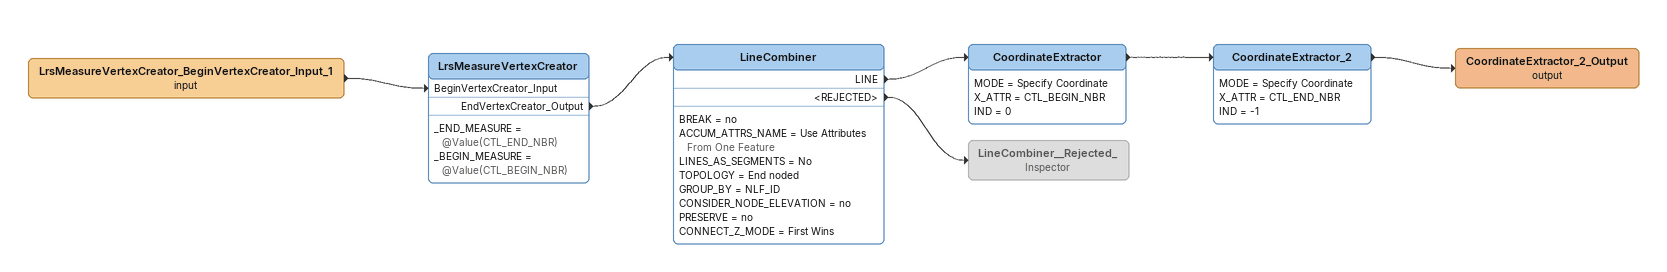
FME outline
LrsMeasureVertexCreator_BeginVertexCreator_Input_1 (input)
    -> LrsMeasureVertexCreator [BeginVertexCreator_Input]
LrsMeasureVertexCreator
    _END_MEASURE = @Value(CTL_END_NBR)
    _BEGIN_MEASURE = @Value(CTL_BEGIN_NBR)
    EndVertexCreator_Output -> LineCombiner
LineCombiner
    BREAK = no
    ACCUM_ATTRS_NAME = Use Attributes From One Feature
    LINES_AS_SEGMENTS = No
    TOPOLOGY = End noded
    GROUP_BY = NLF_ID
    CONSIDER_NODE_ELEVATION = no
    PRESERVE = no
    CONNECT_Z_MODE = First Wins
    LINE -> CoordinateExtractor
    <REJECTED> -> LineCombiner__Rejected_
CoordinateExtractor
    MODE = Specify Coordinate
    X_ATTR = CTL_BEGIN_NBR
    IND = 0
    -> CoordinateExtractor_2
CoordinateExtractor_2
    MODE = Specify Coordinate
    X_ATTR = CTL_END_NBR
    IND = -1
    -> CoordinateExtractor_2_Output (output)
CoordinateExtractor_2_Output (output)
LineCombiner__Rejected_: Inspector [off]
